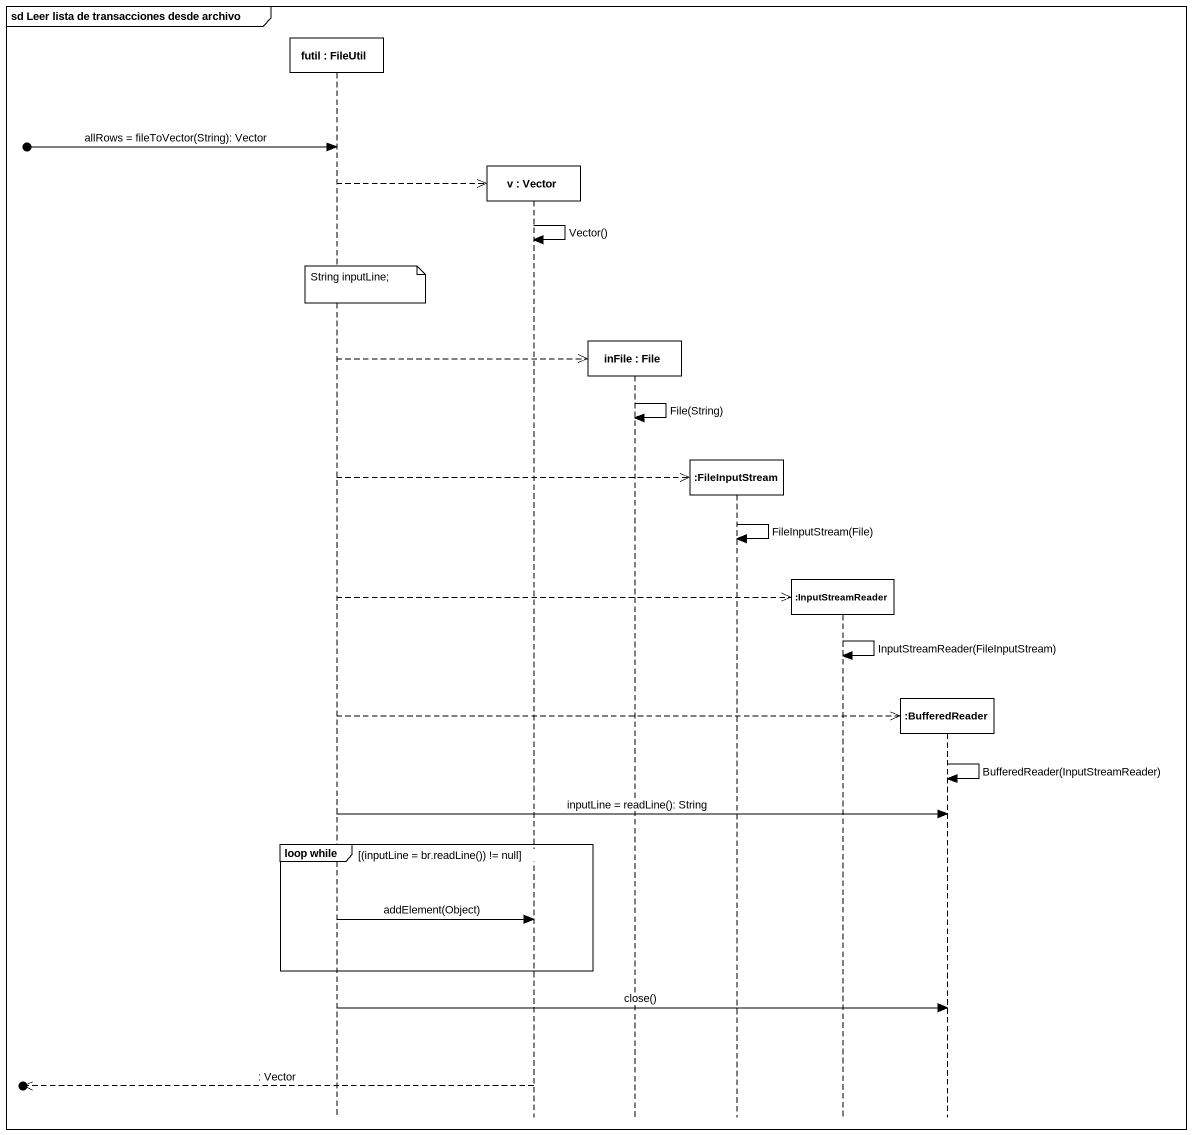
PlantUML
@startuml
mainframe sd Leer lista de transacciones desde archivo
hide footbox
participant "futil : FileUtil" as futil
participant "v : Vector" as v
participant "inFile : File" as inFile
participant ":FileInputStream" as FileInputStream
participant ":InputStreamReader" as InputStreamReader
participant ":BufferedReader" as BufferedReader

[o-> futil : allRows = fileToVector(String): Vector
futil -->> v **
v -> v : Vector()
note over futil : String inputLine;
futil -->> inFile **
inFile -> inFile : File(String)
futil -->> FileInputStream **
FileInputStream -> FileInputStream : FileInputStream(File)
futil -->> InputStreamReader **
InputStreamReader -> InputStreamReader : InputStreamReader(FileInputStream)
futil -->> BufferedReader **
BufferedReader -> BufferedReader : BufferedReader(InputStreamReader)
futil -> BufferedReader : inputLine = readLine(): String
group loop while [(inputLine = br.readLine()) != null]
  futil -> v : addElement(Object)
end
futil -> BufferedReader : close()
[o<<-- v : : Vector
@enduml
